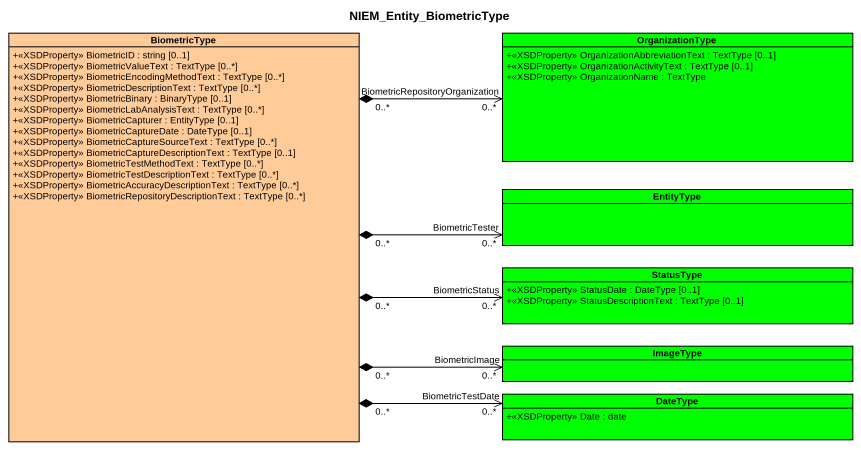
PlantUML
@startuml
title NIEM_Entity_BiometricType
hide circle
hide empty members
skinparam classAttributeIconSize 0
class BiometricType #FFCC99 {
  +<<XSDProperty>> BiometricID : string [0..1]
  +<<XSDProperty>> BiometricValueText : TextType [0..*]
  +<<XSDProperty>> BiometricEncodingMethodText : TextType [0..*]
  +<<XSDProperty>> BiometricDescriptionText : TextType [0..*]
  +<<XSDProperty>> BiometricBinary : BinaryType [0..1]
  +<<XSDProperty>> BiometricLabAnalysisText : TextType [0..*]
  +<<XSDProperty>> BiometricCapturer : EntityType [0..1]
  +<<XSDProperty>> BiometricCaptureDate : DateType [0..1]
  +<<XSDProperty>> BiometricCaptureSourceText : TextType [0..*]
  +<<XSDProperty>> BiometricCaptureDescriptionText : TextType [0..1]
  +<<XSDProperty>> BiometricTestMethodText : TextType [0..*]
  +<<XSDProperty>> BiometricTestDescriptionText : TextType [0..*]
  +<<XSDProperty>> BiometricAccuracyDescriptionText : TextType [0..*]
  +<<XSDProperty>> BiometricRepositoryDescriptionText : TextType [0..*]
}
class OrganizationType #00FF00 {
  +<<XSDProperty>> OrganizationAbbreviationText : TextType [0..1]
  +<<XSDProperty>> OrganizationActivityText : TextType [0..1]
  +<<XSDProperty>> OrganizationName : TextType
}
class EntityType #00FF00
class StatusType #00FF00 {
  +<<XSDProperty>> StatusDate : DateType [0..1]
  +<<XSDProperty>> StatusDescriptionText : TextType [0..1]
}
class ImageType #00FF00
class DateType #00FF00 {
  +<<XSDProperty>> Date : date
}
BiometricType "0..*" *-right-> "BiometricRepositoryOrganization\n0..*" OrganizationType
BiometricType "0..*" *-right-> "BiometricTester\n0..*" EntityType
BiometricType "0..*" *-right-> "BiometricStatus\n0..*" StatusType
BiometricType "0..*" *-right-> "BiometricImage\n0..*" ImageType
BiometricType "0..*" *-right-> "BiometricTestDate\n0..*" DateType
@enduml
